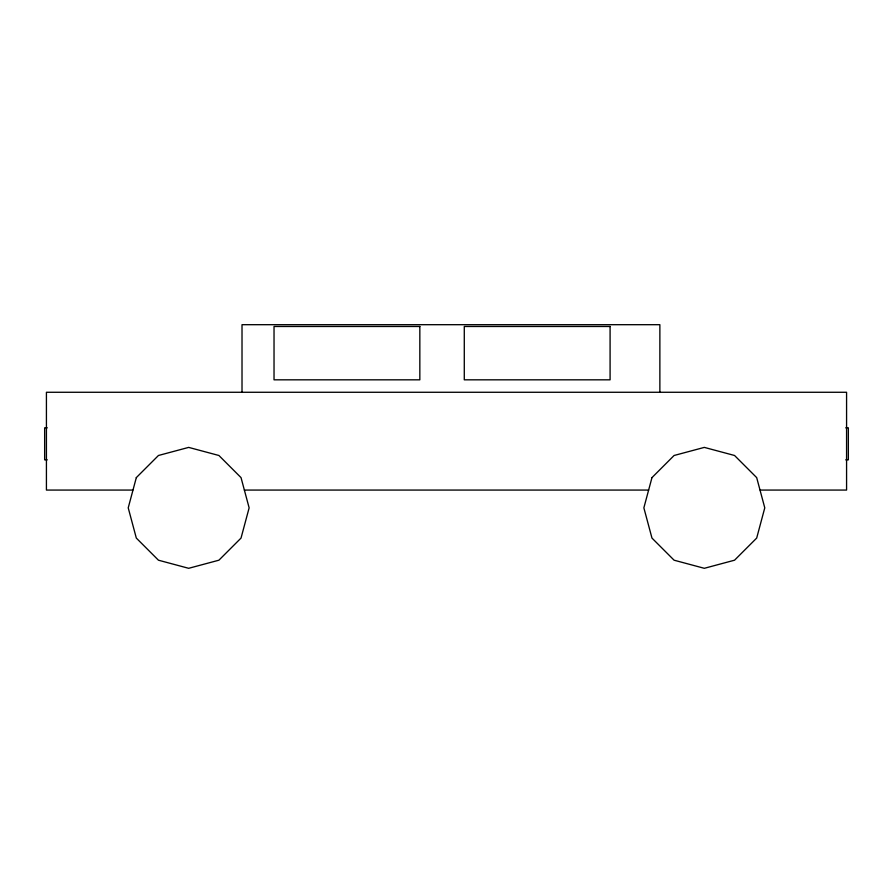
<?xml version="1.0" encoding="UTF-8"?>
<svg xmlns="http://www.w3.org/2000/svg" width="893" height="893" viewBox="0 0 893 893"><rect width="100%" height="100%" fill="white"/><g stroke="black" fill="none" stroke-linecap="round" stroke-linejoin="round"><path stroke-width="1.34" d="M47.24 427.825L44.65 427.825L44.65 459.839L47.24 459.839M845.76 427.825L848.35 427.825L848.35 459.839L845.76 459.839M132.856 490.067L46.425 490.067L46.425 392.273L846.575 392.273L846.575 490.067L760.144 490.067M244.369 490.067L648.631 490.067M659.871 392.273L659.871 324.695L242.014 324.695L242.014 392.273M136.316 477.621L128.224 507.849L136.316 538.077L158.452 560.201L188.68 568.305L218.908 560.201L241.032 538.077L249.136 507.849L241.032 477.621L218.908 455.486L188.68 447.393L158.452 455.486L136.316 477.621M651.968 477.621L643.864 507.849L651.968 538.077L674.092 560.201L704.32 568.305L734.548 560.201L756.684 538.077L764.776 507.849L756.684 477.621L734.548 455.486L704.32 447.393L674.092 455.486L651.968 477.621M419.833 326.481L274.028 326.481L274.028 379.826L419.833 379.826L419.833 326.481M610.086 326.481L464.282 326.481L464.282 379.826L610.086 379.826L610.086 326.481"/></g></svg>
